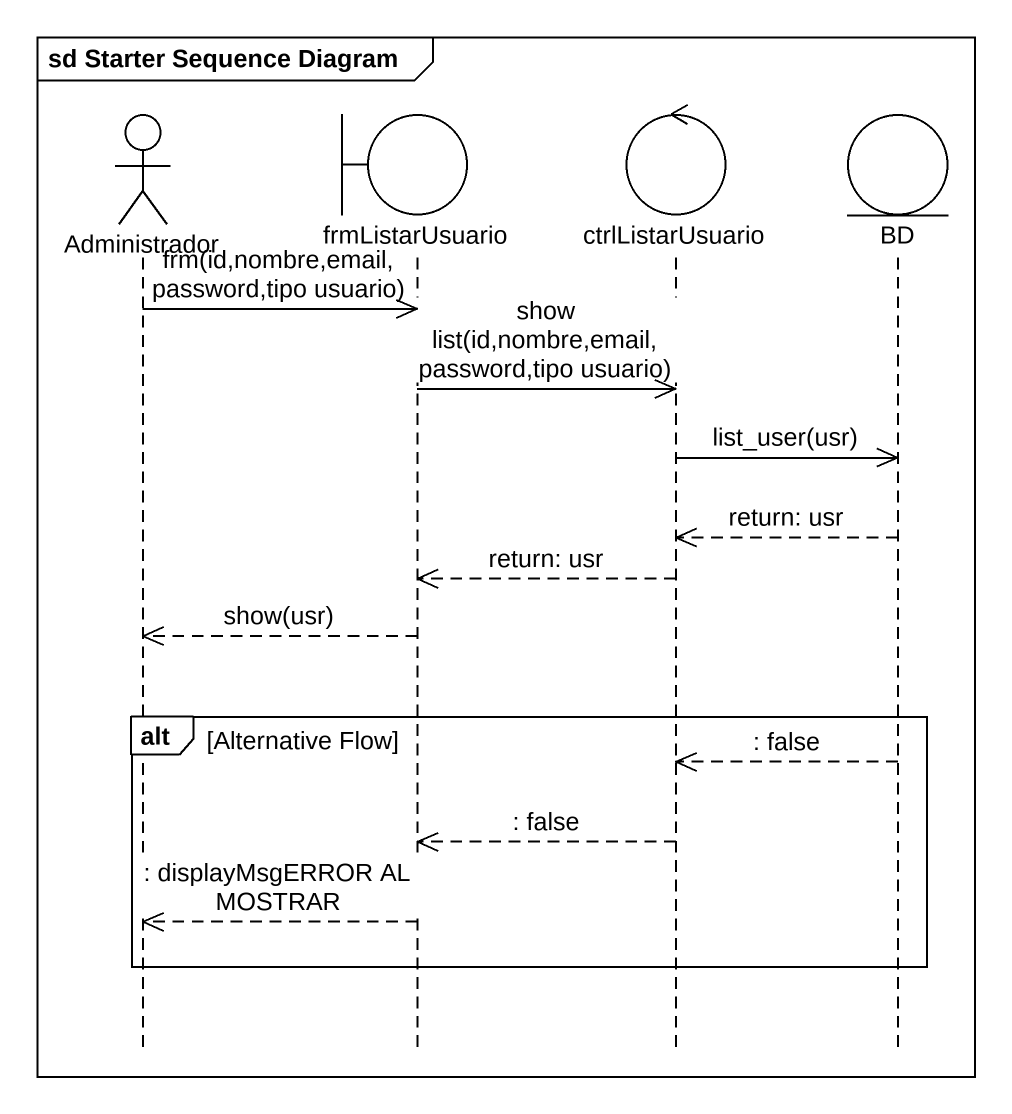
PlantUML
@startuml
mainframe sd Starter Sequence Diagram
hide footbox
actor Administrador
boundary frmListarUsuario
control ctrlListarUsuario
entity BD

Administrador ->> frmListarUsuario : frm(id,nombre,email,password,tipo usuario)
frmListarUsuario ->> ctrlListarUsuario : show list(id,nombre,email,password,tipo usuario)
ctrlListarUsuario ->> BD : list_user(usr)
BD -->> ctrlListarUsuario : return: usr
ctrlListarUsuario -->> frmListarUsuario : return: usr
frmListarUsuario -->> Administrador : show(usr)
alt Alternative Flow
  BD -->> ctrlListarUsuario : : false
  ctrlListarUsuario -->> frmListarUsuario : : false
  frmListarUsuario -->> Administrador : : displayMsgERROR AL MOSTRAR
end
@enduml
